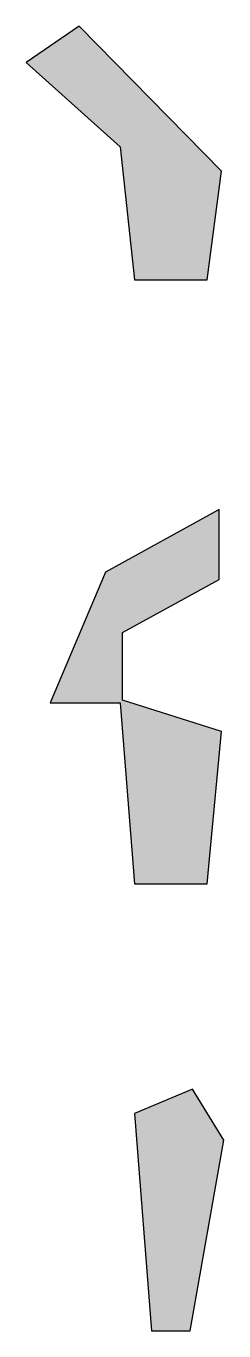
# Model space of a CAD drawing. Header units: millimetres. Extents: x -7200 to 93979, y -9600 to 40920.
# Drawn here: x 4955 to 5164, y 4009 to 5380 of the extents above; entities that cross this region are included whole.
import ezdxf

# ---------------------------------------------------------------- set-up
doc = ezdxf.new("R2010")
doc.units = ezdxf.units.MM
doc.layers.add('ЗАЛИВКА', color=7, linetype='Continuous')
doc.layers.add('ПЛАН', color=7, linetype='Continuous')

msp = doc.modelspace()

# ---------------------------------------------------------------- hatches: boundary and pattern name
at = {"layer": 'ЗАЛИВКА'}
for points in [[(4955.4, 5341.6), (5054.4, 5252.8), (5069.6, 5113.2), (5145.8, 5113.2), (5161, 5227.4), (5011.2, 5379.7)], [(5039.1, 4806), (4980.8, 4668.9), (5054.4, 4668.9), (5069.6, 4478.6), (5145.8, 4478.6), (5161, 4638.5), (5056.9, 4671.5), (5056.9, 4742.6), (5158.4, 4798.4), (5158.4, 4872)], [(5069.6, 4237.4), (5087.4, 4008.9), (5128, 4008.9), (5163.5, 4209.5), (5130.5, 4262.8)]]:
    msp.add_hatch(color=7, dxfattribs=at).paths.add_polyline_path(points)

# ---------------------------------------------------------------- linework, layer by layer
at = {"layer": 'ПЛАН'}
for points in [[(4955.4, 5341.6), (5054.4, 5252.8), (5069.6, 5113.2), (5145.8, 5113.2), (5161, 5227.4), (5011.2, 5379.7)], [(5039.1, 4806), (4980.8, 4668.9), (5054.4, 4668.9), (5069.6, 4478.6), (5145.8, 4478.6), (5161, 4638.5), (5056.9, 4671.5), (5056.9, 4742.6), (5158.4, 4798.4), (5158.4, 4872)], [(5069.6, 4237.4), (5087.4, 4008.9), (5128, 4008.9), (5163.5, 4209.5), (5130.5, 4262.8)]]:
    msp.add_lwpolyline(points, close=True, dxfattribs=at)

doc.saveas('drawing.dxf')
